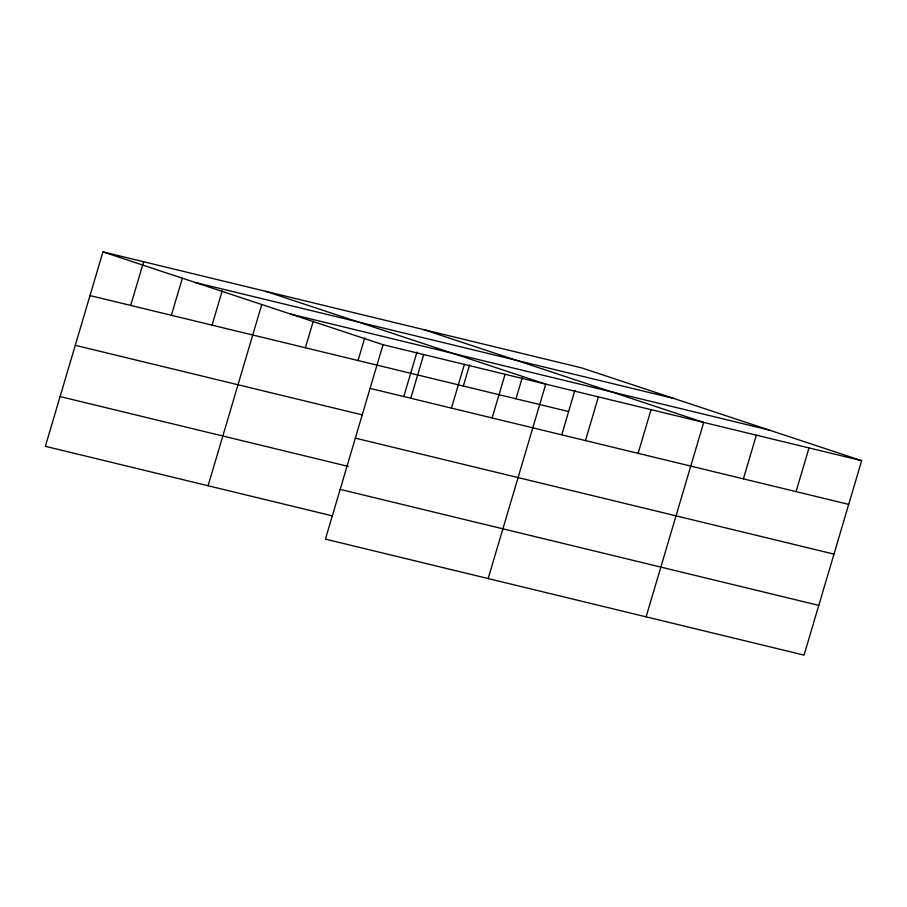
<?xml version="1.0" encoding="UTF-8"?>
<svg xmlns="http://www.w3.org/2000/svg" width="907" height="907" viewBox="0 0 907 907"><rect width="100%" height="100%" fill="white"/><g stroke="black" fill="none" stroke-linecap="round" stroke-linejoin="round"><path stroke-width="1.36" d="M861.65 460.688L383.015 344.694L325.432 539.132L804.056 655.115L861.65 460.688L581.568 367.868L102.945 251.885L45.35 446.312L332.279 515.845M130.687 305.432L143.623 261.738M171.366 315.296L182.352 278.222M212.057 325.148L222.249 290.728M208.088 485.755L261.76 304.559M305.387 347.766L313.232 321.293M358.038 360.521L364.705 338.016M403.91 396.144L416.959 352.097M410.758 398.252L423.705 354.558M451.448 408.105L464.384 364.421M463.33 386.042L469.611 364.863M492.127 417.968L505.074 374.274M515.981 398.797L522.262 377.618M488.159 578.564L545.753 384.137L265.683 291.317M561.864 434.419L574.902 390.373M585.457 440.587L598.405 396.892M638.109 453.341L651.056 409.647M646.113 616.839L703.707 422.413L423.626 329.592M743.411 478.862L756.347 435.167M796.063 491.617L808.999 447.922M195.368 282.508L674.003 398.502M290.591 314.071L769.227 430.054M89.997 295.569L568.632 411.563M370.079 388.389L848.703 504.371M75.27 345.318L362.199 414.85M355.34 438.138L833.975 554.12M60.089 396.574L348.367 466.425M340.159 489.383L818.794 605.377M102.945 251.885L383.015 344.694"/></g></svg>
